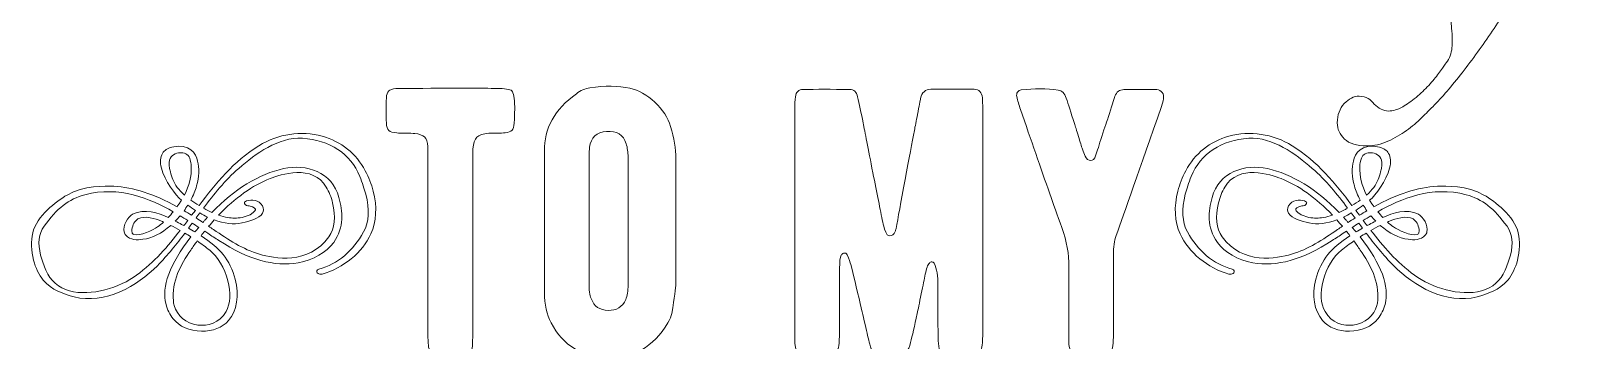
# Model space of a CAD drawing. Header units: inches. Extents: x 0.1 to 14.9, y -17.5 to -0.6.
# Drawn here: x 0.7 to 14.78, y -10.21 to -7.38 of the extents above; entities that cross this region are included whole.
import ezdxf

# ---------------------------------------------------------------- set-up
doc = ezdxf.new("R2010")
doc.units = ezdxf.units.IN
doc.header["$MEASUREMENT"] = 0
doc.layers.add('Layer 1', color=7, linetype='Continuous')

# ---------------------------------------------------------------- blocks, each defined once
blk = doc.blocks.new('block 16')
at = {"layer": 'Layer 1', "lineweight": 0}
blk.add_open_spline([(13.673, -7.355), (13.662, -7.042), (13.64, -6.779), (13.605, -6.567), (13.571, -6.354), (13.536, -6.181), (13.502, -6.047), (13.467, -5.913), (13.438, -5.812), (13.412, -5.743), (13.387, -5.674), (13.378, -5.625), (13.384, -5.595), (13.391, -5.566), (13.42, -5.551), (13.47, -5.55), (13.52, -5.548), (13.604, -5.548), (13.721, -5.548), (13.761, -5.548), (13.796, -5.555), (13.826, -5.569), (13.857, -5.584), (13.883, -5.609), (13.904, -5.645), (13.925, -5.681), (13.943, -5.729), (13.958, -5.79), (13.972, -5.852), (13.982, -5.928), (13.988, -6.021), (13.996, -6.135), (14.002, -6.248), (14.006, -6.36), (14.01, -6.471), (14.012, -6.575), (14.014, -6.672), (14.015, -6.769), (14.015, -6.855), (14.014, -6.929), (14.012, -7.003), (14.01, -7.059), (14.008, -7.096), (14.008, -7.096), (14.055, -7.1), (14.055, -7.1), (14.066, -7.079), (14.087, -7.037), (14.117, -6.975), (14.148, -6.913), (14.18, -6.843), (14.215, -6.766), (14.249, -6.689), (14.281, -6.612), (14.31, -6.535), (14.339, -6.458), (14.359, -6.396), (14.37, -6.348), (14.375, -6.319), (14.382, -6.281), (14.39, -6.236), (14.398, -6.191), (14.402, -6.139), (14.402, -6.081), (14.402, -6.028), (14.39, -5.971), (14.366, -5.91), (14.342, -5.849), (14.33, -5.792), (14.33, -5.739), (14.33, -5.694), (14.347, -5.65), (14.382, -5.609), (14.416, -5.568), (14.471, -5.548), (14.545, -5.548), (14.638, -5.548), (14.701, -5.575), (14.734, -5.631), (14.767, -5.687), (14.784, -5.761), (14.784, -5.854), (14.784, -5.891), (14.776, -5.94), (14.76, -5.999), (14.744, -6.059), (14.722, -6.126), (14.694, -6.199), (14.666, -6.272), (14.635, -6.347), (14.601, -6.425), (14.566, -6.504), (14.53, -6.577), (14.493, -6.646), (14.44, -6.747), (14.374, -6.862), (14.296, -6.991), (14.218, -7.12), (14.134, -7.25), (14.045, -7.381), (13.956, -7.512), (13.865, -7.639), (13.771, -7.761), (13.676, -7.883), (13.587, -7.987), (13.502, -8.072), (13.475, -8.098), (13.442, -8.132), (13.4, -8.173), (13.359, -8.214), (13.313, -8.254), (13.261, -8.291), (13.209, -8.328), (13.153, -8.36), (13.092, -8.388), (13.031, -8.416), (12.967, -8.43), (12.901, -8.43), (12.808, -8.43), (12.739, -8.41), (12.696, -8.368), (12.652, -8.327), (12.63, -8.277), (12.63, -8.219), (12.63, -8.147), (12.651, -8.089), (12.694, -8.044), (12.736, -7.999), (12.781, -7.976), (12.829, -7.976), (12.864, -7.976), (12.891, -7.983), (12.911, -7.996), (12.931, -8.009), (12.95, -8.027), (12.968, -8.048), (12.987, -8.066), (13.008, -8.082), (13.03, -8.094), (13.053, -8.106), (13.075, -8.112), (13.096, -8.112), (13.117, -8.112), (13.14, -8.108), (13.163, -8.102), (13.187, -8.095), (13.218, -8.08), (13.255, -8.056), (13.297, -8.029), (13.339, -7.997), (13.38, -7.96), (13.422, -7.923), (13.458, -7.886), (13.49, -7.849), (13.522, -7.812), (13.55, -7.776), (13.574, -7.743), (13.597, -7.71), (13.615, -7.686), (13.625, -7.67), (13.655, -7.63), (13.672, -7.585), (13.677, -7.534), (13.682, -7.484), (13.681, -7.424), (13.673, -7.355)], degree=3, knots=[0, 0, 0, 0, 1, 1, 1, 2, 2, 2, 3, 3, 3, 4, 4, 4, 5, 5, 5, 6, 6, 6, 7, 7, 7, 8, 8, 8, 9, 9, 9, 10, 10, 10, 11, 11, 11, 12, 12, 12, 13, 13, 13, 14, 14, 14, 15, 15, 15, 16, 16, 16, 17, 17, 17, 18, 18, 18, 19, 19, 19, 20, 20, 20, 21, 21, 21, 22, 22, 22, 23, 23, 23, 24, 24, 24, 25, 25, 25, 26, 26, 26, 27, 27, 27, 28, 28, 28, 29, 29, 29, 30, 30, 30, 31, 31, 31, 32, 32, 32, 33, 33, 33, 34, 34, 34, 35, 35, 35, 36, 36, 36, 37, 37, 37, 38, 38, 38, 39, 39, 39, 40, 40, 40, 41, 41, 41, 42, 42, 42, 43, 43, 43, 44, 44, 44, 45, 45, 45, 46, 46, 46, 47, 47, 47, 48, 48, 48, 49, 49, 49, 50, 50, 50, 51, 51, 51, 52, 52, 52, 53, 53, 53, 54, 54, 54, 55, 55, 55, 55], dxfattribs=at)
blk = doc.blocks.new('block 8')
at = {"layer": 'Layer 1'}
blk.add_blockref('block 16', (0, 0), dxfattribs=at)
blk = doc.blocks.new('block 18')
at = {"layer": 'Layer 1', "lineweight": 0}
blk.add_open_spline([(4.326, -8.547), (4.326, -8.49), (4.326, -8.453), (4.325, -8.437), (4.321, -8.395), (4.311, -8.366), (4.294, -8.349), (4.277, -8.332), (4.248, -8.322), (4.206, -8.317), (4.186, -8.316), (4.158, -8.315), (4.123, -8.314), (4.085, -8.314), (4.058, -8.313), (4.042, -8.312), (4.007, -8.31), (3.983, -8.302), (3.969, -8.29), (3.956, -8.277), (3.948, -8.254), (3.946, -8.222), (3.942, -8.146), (3.942, -8.069), (3.946, -7.991), (3.948, -7.961), (3.955, -7.941), (3.968, -7.928), (3.98, -7.917), (4.002, -7.91), (4.034, -7.906), (4.05, -7.905), (4.077, -7.905), (4.115, -7.905), (4.573, -7.903), (4.85, -7.903), (4.948, -7.905), (5.029, -7.905), (5.076, -7.912), (5.092, -7.928), (5.108, -7.944), (5.116, -7.992), (5.118, -8.074), (5.118, -8.144), (5.116, -8.194), (5.114, -8.224), (5.112, -8.255), (5.105, -8.276), (5.094, -8.288), (5.081, -8.301), (5.061, -8.308), (5.031, -8.31), (5.013, -8.313), (4.988, -8.314), (4.955, -8.314), (4.921, -8.314), (4.897, -8.314), (4.881, -8.315), (4.829, -8.319), (4.793, -8.331), (4.773, -8.351), (4.753, -8.371), (4.742, -8.407), (4.737, -8.459), (4.737, -8.475), (4.737, -8.516), (4.737, -8.583), (4.737, -8.583), (4.735, -9.354), (4.735, -9.354), (4.735, -9.671), (4.735, -9.928), (4.735, -10.125), (4.735, -10.185), (4.734, -10.231), (4.732, -10.262), (4.728, -10.307), (4.704, -10.33), (4.663, -10.333), (4.573, -10.337), (4.486, -10.338), (4.404, -10.334), (4.359, -10.332), (4.334, -10.305), (4.33, -10.253), (4.327, -10.233), (4.326, -10.196), (4.326, -10.143), (4.326, -10.009), (4.326, -9.741), (4.326, -9.338), (4.326, -9.338), (4.326, -8.547), (4.326, -8.547)], degree=3, knots=[0, 0, 0, 0, 1, 1, 1, 2, 2, 2, 3, 3, 3, 4, 4, 4, 5, 5, 5, 6, 6, 6, 7, 7, 7, 8, 8, 8, 9, 9, 9, 10, 10, 10, 11, 11, 11, 12, 12, 12, 13, 13, 13, 14, 14, 14, 15, 15, 15, 16, 16, 16, 17, 17, 17, 18, 18, 18, 19, 19, 19, 20, 20, 20, 21, 21, 21, 22, 22, 22, 23, 23, 23, 24, 24, 24, 25, 25, 25, 26, 26, 26, 27, 27, 27, 28, 28, 28, 29, 29, 29, 30, 30, 30, 31, 31, 31, 31], dxfattribs=at)
blk = doc.blocks.new('block 19')
at = {"layer": 'Layer 1', "lineweight": 0}
for points, knots in [([(6.589, -8.547), (6.589, -9.088), (6.589, -9.47), (6.589, -9.693), (6.589, -9.728), (6.577, -9.818), (6.553, -9.962), (6.547, -9.989), (6.536, -10.019), (6.518, -10.05), (6.381, -10.27), (6.198, -10.377), (5.968, -10.37), (5.734, -10.363), (5.561, -10.256), (5.451, -10.049), (5.41, -9.973), (5.39, -9.881), (5.39, -9.771), (5.39, -9.771), (5.39, -9.119), (5.39, -9.119), (5.39, -8.712), (5.39, -8.498), (5.39, -8.478), (5.385, -8.273), (5.482, -8.098), (5.681, -7.954), (5.721, -7.924), (5.762, -7.906), (5.804, -7.899), (5.943, -7.879), (6.065, -7.88), (6.171, -7.903), (6.25, -7.92), (6.325, -7.963), (6.398, -8.031), (6.47, -8.1), (6.518, -8.174), (6.541, -8.253), (6.573, -8.358), (6.589, -8.456), (6.589, -8.547)], [0, 0, 0, 0, 1, 1, 1, 2, 2, 2, 3, 3, 3, 4, 4, 4, 5, 5, 5, 6, 6, 6, 7, 7, 7, 8, 8, 8, 9, 9, 9, 10, 10, 10, 11, 11, 11, 12, 12, 12, 13, 13, 13, 14, 14, 14, 14]), ([(6.132, -9.835), (6.147, -9.803), (6.154, -9.758), (6.154, -9.702), (6.154, -9.117), (6.154, -8.727), (6.154, -8.532), (6.153, -8.487), (6.147, -8.447), (6.137, -8.412), (6.11, -8.328), (6.05, -8.291), (5.958, -8.298), (5.867, -8.305), (5.815, -8.353), (5.802, -8.442), (5.799, -8.461), (5.797, -8.497), (5.797, -8.55), (5.797, -8.55), (5.797, -9.678), (5.797, -9.678), (5.797, -9.748), (5.803, -9.798), (5.816, -9.827), (5.843, -9.898), (5.895, -9.934), (5.971, -9.935), (6.048, -9.938), (6.102, -9.904), (6.132, -9.835)], [0, 0, 0, 0, 1, 1, 1, 2, 2, 2, 3, 3, 3, 4, 4, 4, 5, 5, 5, 6, 6, 6, 7, 7, 7, 8, 8, 8, 9, 9, 9, 10, 10, 10, 10])]:
    blk.add_open_spline(points, degree=3, knots=knots, dxfattribs=at)
blk = doc.blocks.new('block 20')
at = {"layer": 'Layer 1', "lineweight": 0}
blk.add_open_spline([(7.676, -9.127), (7.676, -8.597), (7.676, -8.256), (7.676, -8.104), (7.676, -8.052), (7.678, -8.012), (7.681, -7.982), (7.687, -7.937), (7.71, -7.915), (7.752, -7.915), (7.87, -7.912), (8.011, -7.912), (8.175, -7.915), (8.215, -7.915), (8.24, -7.937), (8.249, -7.981), (8.265, -8.049), (8.282, -8.129), (8.3, -8.221), (8.316, -8.3), (8.345, -8.451), (8.389, -8.676), (8.427, -8.865), (8.456, -9.016), (8.479, -9.129), (8.482, -9.148), (8.491, -9.178), (8.506, -9.22), (8.513, -9.24), (8.526, -9.251), (8.545, -9.252), (8.565, -9.253), (8.582, -9.24), (8.594, -9.213), (8.596, -9.208), (8.598, -9.199), (8.601, -9.186), (8.618, -9.094), (8.645, -8.944), (8.684, -8.738), (8.72, -8.544), (8.748, -8.395), (8.768, -8.29), (8.775, -8.252), (8.784, -8.203), (8.797, -8.143), (8.812, -8.065), (8.821, -8.016), (8.824, -7.996), (8.835, -7.942), (8.867, -7.914), (8.919, -7.913), (9.075, -7.911), (9.207, -7.911), (9.313, -7.913), (9.359, -7.914), (9.384, -7.941), (9.389, -7.992), (9.391, -8.013), (9.392, -8.049), (9.392, -8.101), (9.392, -8.822), (9.392, -9.498), (9.392, -10.13), (9.392, -10.18), (9.39, -10.222), (9.387, -10.253), (9.382, -10.297), (9.36, -10.322), (9.319, -10.328), (9.231, -10.339), (9.141, -10.339), (9.047, -10.328), (9.012, -10.323), (8.993, -10.301), (8.99, -10.262), (8.986, -10.232), (8.985, -10.196), (8.985, -10.153), (8.983, -10.096), (8.983, -10.021), (8.983, -9.928), (8.983, -9.807), (8.983, -9.732), (8.983, -9.704), (8.983, -9.622), (8.972, -9.556), (8.949, -9.504), (8.946, -9.496), (8.938, -9.492), (8.927, -9.492), (8.918, -9.491), (8.911, -9.495), (8.905, -9.502), (8.89, -9.519), (8.878, -9.553), (8.868, -9.604), (8.859, -9.647), (8.846, -9.707), (8.831, -9.785), (8.814, -9.868), (8.801, -9.928), (8.794, -9.964), (8.769, -10.079), (8.749, -10.167), (8.734, -10.229), (8.725, -10.27), (8.713, -10.297), (8.697, -10.309), (8.682, -10.322), (8.655, -10.33), (8.614, -10.333), (8.564, -10.335), (8.513, -10.334), (8.464, -10.331), (8.431, -10.329), (8.407, -10.322), (8.393, -10.311), (8.379, -10.299), (8.369, -10.277), (8.361, -10.245), (8.349, -10.198), (8.335, -10.139), (8.318, -10.065), (8.296, -9.97), (8.282, -9.91), (8.276, -9.886), (8.239, -9.725), (8.21, -9.602), (8.188, -9.516), (8.183, -9.495), (8.171, -9.465), (8.154, -9.428), (8.148, -9.412), (8.136, -9.407), (8.121, -9.413), (8.11, -9.416), (8.104, -9.422), (8.1, -9.43), (8.09, -9.45), (8.085, -9.49), (8.085, -9.55), (8.085, -9.606), (8.085, -9.704), (8.085, -9.842), (8.085, -9.967), (8.084, -10.065), (8.083, -10.136), (8.083, -10.185), (8.082, -10.226), (8.078, -10.258), (8.073, -10.3), (8.048, -10.323), (8.006, -10.328), (7.921, -10.338), (7.835, -10.338), (7.747, -10.329), (7.706, -10.325), (7.684, -10.3), (7.679, -10.256), (7.677, -10.232), (7.676, -10.191), (7.676, -10.135), (7.676, -10.135), (7.676, -9.127), (7.676, -9.127)], degree=3, knots=[0, 0, 0, 0, 1, 1, 1, 2, 2, 2, 3, 3, 3, 4, 4, 4, 5, 5, 5, 6, 6, 6, 7, 7, 7, 8, 8, 8, 9, 9, 9, 10, 10, 10, 11, 11, 11, 12, 12, 12, 13, 13, 13, 14, 14, 14, 15, 15, 15, 16, 16, 16, 17, 17, 17, 18, 18, 18, 19, 19, 19, 20, 20, 20, 21, 21, 21, 22, 22, 22, 23, 23, 23, 24, 24, 24, 25, 25, 25, 26, 26, 26, 27, 27, 27, 28, 28, 28, 29, 29, 29, 30, 30, 30, 31, 31, 31, 32, 32, 32, 33, 33, 33, 34, 34, 34, 35, 35, 35, 36, 36, 36, 37, 37, 37, 38, 38, 38, 39, 39, 39, 40, 40, 40, 41, 41, 41, 42, 42, 42, 43, 43, 43, 44, 44, 44, 45, 45, 45, 46, 46, 46, 47, 47, 47, 48, 48, 48, 49, 49, 49, 50, 50, 50, 51, 51, 51, 52, 52, 52, 53, 53, 53, 54, 54, 54, 55, 55, 55, 55], dxfattribs=at)
blk = doc.blocks.new('block 21')
at = {"layer": 'Layer 1', "lineweight": 0}
blk.add_open_spline([(10.178, -9.82), (10.178, -9.642), (10.178, -9.547), (10.178, -9.535), (10.182, -9.423), (10.16, -9.303), (10.114, -9.176), (10.072, -9.063), (10.036, -8.961), (10.004, -8.868), (9.923, -8.636), (9.834, -8.379), (9.737, -8.097), (9.723, -8.057), (9.712, -8.017), (9.703, -7.979), (9.7, -7.965), (9.702, -7.952), (9.71, -7.94), (9.718, -7.928), (9.729, -7.92), (9.744, -7.918), (9.862, -7.906), (9.975, -7.906), (10.082, -7.92), (10.116, -7.924), (10.14, -7.949), (10.155, -7.994), (10.173, -8.048), (10.197, -8.125), (10.229, -8.226), (10.237, -8.249), (10.249, -8.289), (10.266, -8.344), (10.282, -8.394), (10.294, -8.433), (10.303, -8.461), (10.31, -8.483), (10.318, -8.504), (10.327, -8.523), (10.341, -8.55), (10.358, -8.564), (10.378, -8.564), (10.399, -8.564), (10.414, -8.55), (10.423, -8.522), (10.438, -8.477), (10.457, -8.418), (10.479, -8.346), (10.509, -8.256), (10.528, -8.198), (10.537, -8.172), (10.569, -8.07), (10.59, -8.005), (10.599, -7.977), (10.614, -7.937), (10.642, -7.916), (10.682, -7.916), (10.806, -7.914), (10.906, -7.914), (10.981, -7.916), (11.004, -7.917), (11.021, -7.926), (11.032, -7.943), (11.043, -7.959), (11.047, -7.979), (11.042, -8.003), (11.04, -8.018), (11.034, -8.04), (11.024, -8.069), (10.822, -8.65), (10.684, -9.044), (10.611, -9.25), (10.594, -9.299), (10.586, -9.357), (10.586, -9.425), (10.586, -9.776), (10.586, -10.016), (10.586, -10.145), (10.586, -10.24), (10.578, -10.295), (10.562, -10.311), (10.545, -10.328), (10.49, -10.336), (10.396, -10.336), (10.336, -10.336), (10.295, -10.335), (10.275, -10.334), (10.241, -10.331), (10.217, -10.323), (10.204, -10.311), (10.19, -10.298), (10.182, -10.276), (10.18, -10.243), (10.179, -10.22), (10.178, -10.157), (10.178, -10.052), (10.178, -10.052), (10.178, -9.82), (10.178, -9.82)], degree=3, knots=[0, 0, 0, 0, 1, 1, 1, 2, 2, 2, 3, 3, 3, 4, 4, 4, 5, 5, 5, 6, 6, 6, 7, 7, 7, 8, 8, 8, 9, 9, 9, 10, 10, 10, 11, 11, 11, 12, 12, 12, 13, 13, 13, 14, 14, 14, 15, 15, 15, 16, 16, 16, 17, 17, 17, 18, 18, 18, 19, 19, 19, 20, 20, 20, 21, 21, 21, 22, 22, 22, 23, 23, 23, 24, 24, 24, 25, 25, 25, 26, 26, 26, 27, 27, 27, 28, 28, 28, 29, 29, 29, 30, 30, 30, 31, 31, 31, 32, 32, 32, 33, 33, 33, 33], dxfattribs=at)
blk = doc.blocks.new('block 17')
at = {"layer": 'Layer 1'}
for name in ['block 19', 'block 18', 'block 20', 'block 21']:
    blk.add_blockref(name, (0, 0), dxfattribs=at)
blk = doc.blocks.new('block 39')
at = {"layer": 'Layer 1', "lineweight": 0}
for points, knots in [([(2.504, -10.029), (2.582, -9.937), (2.604, -9.799), (2.566, -9.649), (2.544, -9.565), (2.505, -9.485), (2.456, -9.424), (2.409, -9.365), (2.343, -9.309), (2.254, -9.252), (2.265, -9.238), (2.276, -9.224), (2.287, -9.211), (2.287, -9.211), (2.316, -9.23), (2.316, -9.23), (2.349, -9.252), (2.383, -9.274), (2.416, -9.296), (2.688, -9.472), (2.925, -9.538), (3.141, -9.499), (3.28, -9.473), (3.398, -9.406), (3.465, -9.313), (3.565, -9.174), (3.546, -9.028), (3.513, -8.903), (3.513, -8.903), (3.513, -8.902), (3.513, -8.902), (3.453, -8.669), (3.214, -8.593), (3.008, -8.638), (2.784, -8.687), (2.558, -8.826), (2.353, -9.04), (2.337, -9.033), (2.32, -9.024), (2.303, -9.015), (2.294, -9.01), (2.285, -9.004), (2.276, -8.999), (2.369, -8.875), (2.473, -8.746), (2.599, -8.636), (2.753, -8.502), (2.958, -8.349), (3.179, -8.361), (3.428, -8.375), (3.619, -8.502), (3.703, -8.709), (3.728, -8.772), (3.746, -8.824), (3.758, -8.873), (3.794, -9.012), (3.788, -9.125), (3.738, -9.218), (3.647, -9.388), (3.499, -9.513), (3.33, -9.559), (3.308, -9.565), (3.31, -9.58), (3.311, -9.584), (3.312, -9.589), (3.316, -9.594), (3.322, -9.597), (3.331, -9.602), (3.348, -9.606), (3.359, -9.603), (3.553, -9.549), (3.728, -9.405), (3.805, -9.235), (3.856, -9.123), (3.863, -8.988), (3.826, -8.844), (3.826, -8.844), (3.826, -8.844), (3.826, -8.844), (3.81, -8.781), (3.785, -8.719), (3.754, -8.658), (3.672, -8.502), (3.532, -8.389), (3.36, -8.342), (3.168, -8.289), (2.957, -8.321), (2.782, -8.429), (2.553, -8.57), (2.386, -8.776), (2.236, -8.975), (2.208, -8.958), (2.183, -8.942), (2.16, -8.926), (2.184, -8.882), (2.202, -8.839), (2.213, -8.797), (2.236, -8.716), (2.239, -8.633), (2.223, -8.569), (2.206, -8.504), (2.153, -8.401), (1.986, -8.442), (1.947, -8.452), (1.918, -8.471), (1.901, -8.499), (1.881, -8.533), (1.878, -8.578), (1.892, -8.634), (1.922, -8.748), (2.02, -8.884), (2.075, -8.928), (2.068, -8.939), (2.061, -8.949), (2.054, -8.96), (2.047, -8.969), (2.041, -8.978), (2.035, -8.987), (1.821, -8.87), (1.638, -8.811), (1.456, -8.8), (1.379, -8.795), (1.184, -8.794), (1.031, -8.88), (0.931, -8.937), (0.753, -9.073), (0.717, -9.227), (0.7, -9.299), (0.702, -9.39), (0.724, -9.475), (0.743, -9.547), (0.774, -9.611), (0.813, -9.658), (0.888, -9.748), (1.003, -9.787), (1.094, -9.811), (1.376, -9.883), (1.672, -9.712), (1.855, -9.527), (1.95, -9.43), (2.035, -9.322), (2.106, -9.228), (2.124, -9.239), (2.143, -9.251), (2.162, -9.263), (1.966, -9.514), (1.891, -9.716), (1.934, -9.88), (1.946, -9.928), (1.968, -9.973), (2, -10.013), (2.054, -10.081), (2.15, -10.123), (2.257, -10.125), (2.36, -10.127), (2.45, -10.092), (2.504, -10.029)], [0, 0, 0, 0, 1, 1, 1, 2, 2, 2, 3, 3, 3, 4, 4, 4, 5, 5, 5, 6, 6, 6, 7, 7, 7, 8, 8, 8, 9, 9, 9, 10, 10, 10, 11, 11, 11, 12, 12, 12, 13, 13, 13, 14, 14, 14, 15, 15, 15, 16, 16, 16, 17, 17, 17, 18, 18, 18, 19, 19, 19, 20, 20, 20, 21, 21, 21, 22, 22, 22, 23, 23, 23, 24, 24, 24, 25, 25, 25, 26, 26, 26, 27, 27, 27, 28, 28, 28, 29, 29, 29, 30, 30, 30, 31, 31, 31, 32, 32, 32, 33, 33, 33, 34, 34, 34, 35, 35, 35, 36, 36, 36, 37, 37, 37, 38, 38, 38, 39, 39, 39, 40, 40, 40, 41, 41, 41, 42, 42, 42, 43, 43, 43, 44, 44, 44, 45, 45, 45, 46, 46, 46, 47, 47, 47, 48, 48, 48, 49, 49, 49, 50, 50, 50, 51, 51, 51, 52, 52, 52, 52]), ([(2.102, -8.88), (2.05, -8.833), (2.015, -8.787), (1.997, -8.739), (1.99, -8.719), (1.98, -8.693), (1.974, -8.667), (1.962, -8.624), (1.96, -8.589), (1.967, -8.56), (1.977, -8.517), (2.023, -8.495), (2.062, -8.493), (2.096, -8.492), (2.137, -8.504), (2.15, -8.544), (2.159, -8.569), (2.164, -8.593), (2.165, -8.619), (2.167, -8.709), (2.147, -8.794), (2.102, -8.88)], [0, 0, 0, 0, 1, 1, 1, 2, 2, 2, 3, 3, 3, 4, 4, 4, 5, 5, 5, 6, 6, 6, 7, 7, 7, 7]), ([(2.789, -9.422), (2.633, -9.375), (2.504, -9.288), (2.367, -9.195), (2.353, -9.186), (2.338, -9.176), (2.323, -9.166), (2.34, -9.146), (2.357, -9.127), (2.373, -9.108), (2.466, -9.142), (2.551, -9.151), (2.627, -9.134), (2.627, -9.134), (2.63, -9.134), (2.63, -9.134), (2.695, -9.119), (2.786, -9.095), (2.815, -9.047), (2.828, -9.026), (2.828, -9.003), (2.815, -8.98), (2.781, -8.917), (2.716, -8.924), (2.67, -8.934), (2.665, -8.936), (2.656, -8.938), (2.652, -8.945), (2.65, -8.949), (2.649, -8.954), (2.65, -8.958), (2.654, -8.973), (2.679, -8.98), (2.694, -8.979), (2.741, -8.992), (2.749, -9.005), (2.75, -9.01), (2.751, -9.014), (2.751, -9.03), (2.701, -9.061), (2.701, -9.061), (2.629, -9.084), (2.629, -9.084), (2.579, -9.095), (2.542, -9.093), (2.497, -9.085), (2.469, -9.081), (2.441, -9.074), (2.414, -9.064), (2.565, -8.906), (2.723, -8.793), (2.884, -8.729), (2.974, -8.693), (3.276, -8.594), (3.398, -8.808), (3.422, -8.85), (3.442, -8.9), (3.455, -8.951), (3.487, -9.075), (3.475, -9.188), (3.422, -9.262), (3.236, -9.521), (2.917, -9.46), (2.789, -9.422)], [0, 0, 0, 0, 1, 1, 1, 2, 2, 2, 3, 3, 3, 4, 4, 4, 5, 5, 5, 6, 6, 6, 7, 7, 7, 8, 8, 8, 9, 9, 9, 10, 10, 10, 11, 11, 11, 12, 12, 12, 13, 13, 13, 14, 14, 14, 15, 15, 15, 16, 16, 16, 17, 17, 17, 18, 18, 18, 19, 19, 19, 20, 20, 20, 21, 21, 21, 21]), ([(1.194, -8.877), (1.506, -8.793), (1.787, -8.914), (2, -9.033), (1.984, -9.052), (1.969, -9.07), (1.954, -9.086), (1.864, -9.045), (1.737, -9.001), (1.629, -9.056), (1.587, -9.078), (1.536, -9.158), (1.551, -9.217), (1.554, -9.229), (1.559, -9.239), (1.566, -9.247), (1.61, -9.295), (1.67, -9.292), (1.723, -9.285), (1.807, -9.275), (1.894, -9.231), (1.977, -9.158), (2.006, -9.172), (2.035, -9.187), (2.064, -9.203), (1.952, -9.347), (1.827, -9.495), (1.664, -9.614), (1.514, -9.724), (1.249, -9.811), (1.053, -9.756), (0.951, -9.728), (0.878, -9.664), (0.838, -9.568), (0.821, -9.527), (0.802, -9.479), (0.789, -9.429), (0.761, -9.32), (0.771, -9.236), (0.82, -9.166), (0.935, -9.003), (1.047, -8.916), (1.194, -8.877)], [0, 0, 0, 0, 1, 1, 1, 2, 2, 2, 3, 3, 3, 4, 4, 4, 5, 5, 5, 6, 6, 6, 7, 7, 7, 8, 8, 8, 9, 9, 9, 10, 10, 10, 11, 11, 11, 12, 12, 12, 13, 13, 13, 14, 14, 14, 14]), ([(2.133, -8.973), (2.156, -8.99), (2.179, -9.006), (2.202, -9.02), (2.202, -9.02), (2.168, -9.065), (2.168, -9.065), (2.144, -9.05), (2.121, -9.037), (2.099, -9.024), (2.111, -9.007), (2.122, -8.99), (2.133, -8.973)], [0, 0, 0, 0, 1, 1, 1, 2, 2, 2, 3, 3, 3, 4, 4, 4, 4]), ([(1.893, -9.119), (1.899, -9.122), (1.906, -9.125), (1.912, -9.127), (1.894, -9.144), (1.876, -9.159), (1.857, -9.172), (1.821, -9.197), (1.692, -9.259), (1.641, -9.241), (1.632, -9.237), (1.626, -9.231), (1.624, -9.222), (1.622, -9.215), (1.622, -9.206), (1.623, -9.196), (1.629, -9.149), (1.648, -9.116), (1.678, -9.099), (1.74, -9.064), (1.839, -9.096), (1.893, -9.119)], [0, 0, 0, 0, 1, 1, 1, 2, 2, 2, 3, 3, 3, 4, 4, 4, 5, 5, 5, 6, 6, 6, 7, 7, 7, 7]), ([(2.133, -9.112), (2.121, -9.128), (2.109, -9.144), (2.097, -9.16), (2.097, -9.16), (2.076, -9.149), (2.076, -9.149), (2.059, -9.139), (2.039, -9.129), (2.019, -9.118), (2.034, -9.103), (2.049, -9.086), (2.063, -9.069), (2.085, -9.083), (2.109, -9.097), (2.133, -9.112)], [0, 0, 0, 0, 1, 1, 1, 2, 2, 2, 3, 3, 3, 4, 4, 4, 5, 5, 5, 5]), ([(2.233, -9.176), (2.221, -9.19), (2.209, -9.204), (2.198, -9.217), (2.18, -9.207), (2.161, -9.196), (2.139, -9.183), (2.15, -9.168), (2.162, -9.153), (2.173, -9.137), (2.193, -9.15), (2.213, -9.163), (2.233, -9.176)], [0, 0, 0, 0, 1, 1, 1, 2, 2, 2, 3, 3, 3, 4, 4, 4, 4]), ([(2.242, -9.044), (2.266, -9.059), (2.29, -9.072), (2.314, -9.083), (2.305, -9.092), (2.297, -9.101), (2.289, -9.11), (2.283, -9.117), (2.277, -9.124), (2.271, -9.131), (2.249, -9.116), (2.228, -9.103), (2.208, -9.09), (2.219, -9.075), (2.23, -9.06), (2.242, -9.044)], [0, 0, 0, 0, 1, 1, 1, 2, 2, 2, 3, 3, 3, 4, 4, 4, 5, 5, 5, 5]), ([(2.225, -10.069), (2.118, -10.055), (2.033, -9.985), (2.008, -9.889), (2.005, -9.876), (2.002, -9.863), (2.001, -9.849), (1.985, -9.669), (2.068, -9.518), (2.161, -9.383), (2.18, -9.354), (2.199, -9.327), (2.218, -9.3), (2.257, -9.327), (2.295, -9.355), (2.333, -9.385), (2.406, -9.443), (2.47, -9.55), (2.5, -9.664), (2.528, -9.773), (2.522, -9.873), (2.482, -9.946), (2.424, -10.053), (2.311, -10.079), (2.225, -10.069)], [0, 0, 0, 0, 1, 1, 1, 2, 2, 2, 3, 3, 3, 4, 4, 4, 5, 5, 5, 6, 6, 6, 7, 7, 7, 8, 8, 8, 8])]:
    blk.add_open_spline(points, degree=3, knots=knots, dxfattribs=at)
blk = doc.blocks.new('block 38')
at = {"layer": 'Layer 1'}
blk.add_blockref('block 39', (0, 0), dxfattribs=at)
blk = doc.blocks.new('block 41')
at = {"layer": 'Layer 1', "lineweight": 0}
for points, knots in [([(12.743, -10.125), (12.85, -10.123), (12.946, -10.081), (13, -10.013), (13.032, -9.973), (13.054, -9.928), (13.066, -9.88), (13.109, -9.716), (13.034, -9.514), (12.838, -9.263), (12.857, -9.251), (12.876, -9.239), (12.894, -9.228), (12.965, -9.322), (13.05, -9.43), (13.145, -9.527), (13.328, -9.712), (13.624, -9.883), (13.906, -9.811), (13.997, -9.787), (14.112, -9.748), (14.187, -9.658), (14.226, -9.611), (14.257, -9.547), (14.276, -9.475), (14.298, -9.39), (14.3, -9.299), (14.283, -9.227), (14.247, -9.073), (14.069, -8.937), (13.969, -8.88), (13.816, -8.794), (13.621, -8.795), (13.544, -8.8), (13.362, -8.811), (13.179, -8.87), (12.965, -8.987), (12.959, -8.978), (12.953, -8.969), (12.946, -8.96), (12.939, -8.949), (12.932, -8.939), (12.925, -8.928), (12.98, -8.884), (13.078, -8.748), (13.108, -8.634), (13.122, -8.578), (13.119, -8.533), (13.099, -8.499), (13.082, -8.471), (13.053, -8.452), (13.014, -8.442), (12.847, -8.401), (12.794, -8.504), (12.777, -8.569), (12.761, -8.633), (12.764, -8.716), (12.787, -8.797), (12.798, -8.839), (12.816, -8.882), (12.84, -8.926), (12.817, -8.942), (12.792, -8.958), (12.764, -8.975), (12.614, -8.776), (12.447, -8.57), (12.218, -8.429), (12.043, -8.321), (11.832, -8.289), (11.64, -8.342), (11.468, -8.389), (11.328, -8.502), (11.246, -8.658), (11.215, -8.719), (11.19, -8.781), (11.174, -8.844), (11.174, -8.844), (11.174, -8.844), (11.174, -8.844), (11.137, -8.988), (11.144, -9.123), (11.195, -9.235), (11.272, -9.405), (11.447, -9.549), (11.641, -9.603), (11.652, -9.606), (11.669, -9.602), (11.678, -9.597), (11.684, -9.594), (11.688, -9.589), (11.689, -9.584), (11.69, -9.58), (11.692, -9.565), (11.67, -9.559), (11.502, -9.513), (11.353, -9.388), (11.262, -9.218), (11.212, -9.125), (11.206, -9.012), (11.242, -8.873), (11.254, -8.824), (11.272, -8.772), (11.297, -8.709), (11.381, -8.502), (11.572, -8.375), (11.821, -8.361), (12.042, -8.349), (12.247, -8.502), (12.401, -8.636), (12.527, -8.746), (12.631, -8.875), (12.724, -8.999), (12.715, -9.004), (12.706, -9.01), (12.697, -9.015), (12.68, -9.024), (12.663, -9.033), (12.647, -9.04), (12.442, -8.826), (12.216, -8.687), (11.992, -8.638), (11.786, -8.593), (11.547, -8.669), (11.487, -8.902), (11.487, -8.902), (11.487, -8.903), (11.487, -8.903), (11.454, -9.028), (11.435, -9.174), (11.535, -9.313), (11.602, -9.406), (11.72, -9.473), (11.859, -9.499), (12.075, -9.538), (12.312, -9.472), (12.584, -9.296), (12.617, -9.274), (12.651, -9.252), (12.684, -9.23), (12.684, -9.23), (12.713, -9.211), (12.713, -9.211), (12.724, -9.224), (12.735, -9.238), (12.746, -9.252), (12.657, -9.309), (12.591, -9.365), (12.544, -9.424), (12.495, -9.485), (12.456, -9.565), (12.434, -9.649), (12.396, -9.799), (12.418, -9.937), (12.496, -10.029), (12.55, -10.092), (12.64, -10.127), (12.743, -10.125)], [0, 0, 0, 0, 1, 1, 1, 2, 2, 2, 3, 3, 3, 4, 4, 4, 5, 5, 5, 6, 6, 6, 7, 7, 7, 8, 8, 8, 9, 9, 9, 10, 10, 10, 11, 11, 11, 12, 12, 12, 13, 13, 13, 14, 14, 14, 15, 15, 15, 16, 16, 16, 17, 17, 17, 18, 18, 18, 19, 19, 19, 20, 20, 20, 21, 21, 21, 22, 22, 22, 23, 23, 23, 24, 24, 24, 25, 25, 25, 26, 26, 26, 27, 27, 27, 28, 28, 28, 29, 29, 29, 30, 30, 30, 31, 31, 31, 32, 32, 32, 33, 33, 33, 34, 34, 34, 35, 35, 35, 36, 36, 36, 37, 37, 37, 38, 38, 38, 39, 39, 39, 40, 40, 40, 41, 41, 41, 42, 42, 42, 43, 43, 43, 44, 44, 44, 45, 45, 45, 46, 46, 46, 47, 47, 47, 48, 48, 48, 49, 49, 49, 50, 50, 50, 51, 51, 51, 52, 52, 52, 52]), ([(12.835, -8.619), (12.836, -8.593), (12.841, -8.569), (12.85, -8.544), (12.863, -8.504), (12.904, -8.492), (12.938, -8.493), (12.977, -8.495), (13.023, -8.517), (13.033, -8.56), (13.04, -8.589), (13.038, -8.624), (13.026, -8.667), (13.02, -8.693), (13.01, -8.719), (13.003, -8.739), (12.985, -8.787), (12.95, -8.833), (12.898, -8.88), (12.853, -8.794), (12.833, -8.709), (12.835, -8.619)], [0, 0, 0, 0, 1, 1, 1, 2, 2, 2, 3, 3, 3, 4, 4, 4, 5, 5, 5, 6, 6, 6, 7, 7, 7, 7]), ([(11.578, -9.262), (11.525, -9.188), (11.513, -9.075), (11.545, -8.951), (11.558, -8.9), (11.578, -8.85), (11.602, -8.808), (11.724, -8.594), (12.026, -8.693), (12.116, -8.729), (12.277, -8.793), (12.435, -8.906), (12.586, -9.064), (12.559, -9.074), (12.531, -9.081), (12.503, -9.085), (12.458, -9.093), (12.421, -9.095), (12.371, -9.084), (12.371, -9.084), (12.299, -9.061), (12.299, -9.061), (12.249, -9.03), (12.249, -9.014), (12.25, -9.01), (12.251, -9.005), (12.26, -8.992), (12.306, -8.979), (12.321, -8.98), (12.346, -8.973), (12.35, -8.958), (12.351, -8.954), (12.351, -8.949), (12.348, -8.945), (12.344, -8.938), (12.335, -8.936), (12.33, -8.934), (12.284, -8.924), (12.219, -8.917), (12.185, -8.98), (12.172, -9.003), (12.172, -9.026), (12.185, -9.047), (12.214, -9.095), (12.305, -9.119), (12.37, -9.134), (12.37, -9.134), (12.373, -9.134), (12.373, -9.134), (12.449, -9.151), (12.534, -9.142), (12.627, -9.108), (12.643, -9.127), (12.66, -9.146), (12.677, -9.166), (12.662, -9.176), (12.647, -9.186), (12.633, -9.195), (12.496, -9.288), (12.367, -9.375), (12.211, -9.422), (12.083, -9.46), (11.764, -9.521), (11.578, -9.262)], [0, 0, 0, 0, 1, 1, 1, 2, 2, 2, 3, 3, 3, 4, 4, 4, 5, 5, 5, 6, 6, 6, 7, 7, 7, 8, 8, 8, 9, 9, 9, 10, 10, 10, 11, 11, 11, 12, 12, 12, 13, 13, 13, 14, 14, 14, 15, 15, 15, 16, 16, 16, 17, 17, 17, 18, 18, 18, 19, 19, 19, 20, 20, 20, 21, 21, 21, 21]), ([(14.18, -9.166), (14.229, -9.236), (14.239, -9.32), (14.211, -9.429), (14.198, -9.479), (14.179, -9.527), (14.162, -9.568), (14.122, -9.664), (14.049, -9.728), (13.947, -9.756), (13.751, -9.811), (13.486, -9.724), (13.336, -9.614), (13.173, -9.495), (13.048, -9.347), (12.936, -9.203), (12.965, -9.187), (12.994, -9.172), (13.023, -9.158), (13.106, -9.231), (13.194, -9.275), (13.277, -9.285), (13.33, -9.292), (13.39, -9.295), (13.434, -9.247), (13.441, -9.239), (13.446, -9.229), (13.449, -9.217), (13.464, -9.158), (13.413, -9.078), (13.371, -9.056), (13.264, -9.001), (13.136, -9.045), (13.046, -9.086), (13.031, -9.07), (13.016, -9.052), (13, -9.033), (13.213, -8.914), (13.494, -8.793), (13.806, -8.877), (13.953, -8.916), (14.065, -9.003), (14.18, -9.166)], [0, 0, 0, 0, 1, 1, 1, 2, 2, 2, 3, 3, 3, 4, 4, 4, 5, 5, 5, 6, 6, 6, 7, 7, 7, 8, 8, 8, 9, 9, 9, 10, 10, 10, 11, 11, 11, 12, 12, 12, 13, 13, 13, 14, 14, 14, 14]), ([(12.901, -9.024), (12.879, -9.037), (12.856, -9.05), (12.832, -9.065), (12.832, -9.065), (12.798, -9.02), (12.798, -9.02), (12.821, -9.006), (12.844, -8.99), (12.867, -8.973), (12.878, -8.99), (12.889, -9.007), (12.901, -9.024)], [0, 0, 0, 0, 1, 1, 1, 2, 2, 2, 3, 3, 3, 4, 4, 4, 4]), ([(12.792, -9.09), (12.772, -9.103), (12.751, -9.116), (12.729, -9.131), (12.723, -9.124), (12.717, -9.117), (12.711, -9.11), (12.703, -9.101), (12.695, -9.092), (12.686, -9.083), (12.71, -9.072), (12.734, -9.059), (12.758, -9.044), (12.77, -9.06), (12.781, -9.075), (12.792, -9.09)], [0, 0, 0, 0, 1, 1, 1, 2, 2, 2, 3, 3, 3, 4, 4, 4, 5, 5, 5, 5]), ([(12.827, -9.137), (12.838, -9.153), (12.85, -9.168), (12.861, -9.183), (12.839, -9.196), (12.82, -9.207), (12.802, -9.217), (12.791, -9.204), (12.779, -9.19), (12.767, -9.176), (12.787, -9.163), (12.807, -9.15), (12.827, -9.137)], [0, 0, 0, 0, 1, 1, 1, 2, 2, 2, 3, 3, 3, 4, 4, 4, 4]), ([(12.937, -9.069), (12.951, -9.086), (12.966, -9.103), (12.981, -9.118), (12.961, -9.129), (12.941, -9.139), (12.924, -9.149), (12.924, -9.149), (12.903, -9.16), (12.903, -9.16), (12.891, -9.144), (12.879, -9.128), (12.867, -9.112), (12.891, -9.097), (12.915, -9.083), (12.937, -9.069)], [0, 0, 0, 0, 1, 1, 1, 2, 2, 2, 3, 3, 3, 4, 4, 4, 5, 5, 5, 5]), ([(13.322, -9.099), (13.352, -9.116), (13.371, -9.149), (13.377, -9.196), (13.378, -9.206), (13.378, -9.215), (13.376, -9.222), (13.374, -9.231), (13.368, -9.237), (13.359, -9.241), (13.308, -9.259), (13.179, -9.197), (13.143, -9.172), (13.124, -9.159), (13.106, -9.144), (13.088, -9.127), (13.094, -9.125), (13.101, -9.122), (13.107, -9.119), (13.161, -9.096), (13.26, -9.064), (13.322, -9.099)], [0, 0, 0, 0, 1, 1, 1, 2, 2, 2, 3, 3, 3, 4, 4, 4, 5, 5, 5, 6, 6, 6, 7, 7, 7, 7]), ([(12.518, -9.946), (12.478, -9.873), (12.472, -9.773), (12.5, -9.664), (12.53, -9.55), (12.594, -9.443), (12.667, -9.385), (12.705, -9.355), (12.743, -9.327), (12.782, -9.3), (12.801, -9.327), (12.82, -9.354), (12.839, -9.383), (12.932, -9.518), (13.015, -9.669), (12.999, -9.849), (12.998, -9.863), (12.995, -9.876), (12.992, -9.889), (12.967, -9.985), (12.882, -10.055), (12.775, -10.069), (12.689, -10.079), (12.576, -10.053), (12.518, -9.946)], [0, 0, 0, 0, 1, 1, 1, 2, 2, 2, 3, 3, 3, 4, 4, 4, 5, 5, 5, 6, 6, 6, 7, 7, 7, 8, 8, 8, 8])]:
    blk.add_open_spline(points, degree=3, knots=knots, dxfattribs=at)
blk = doc.blocks.new('block 40')
at = {"layer": 'Layer 1'}
blk.add_blockref('block 41', (0, 0), dxfattribs=at)
blk = doc.blocks.new('block 37')
at = {"layer": 'Layer 1'}
for name in ['block 38', 'block 40']:
    blk.add_blockref(name, (0, 0), dxfattribs=at)

msp = doc.modelspace()

# ---------------------------------------------------------------- block references
at = {"layer": 'Layer 1'}
for name in ['block 8', 'block 17', 'block 37']:
    msp.add_blockref(name, (0, 0), dxfattribs=at)

doc.saveas('drawing.dxf')
